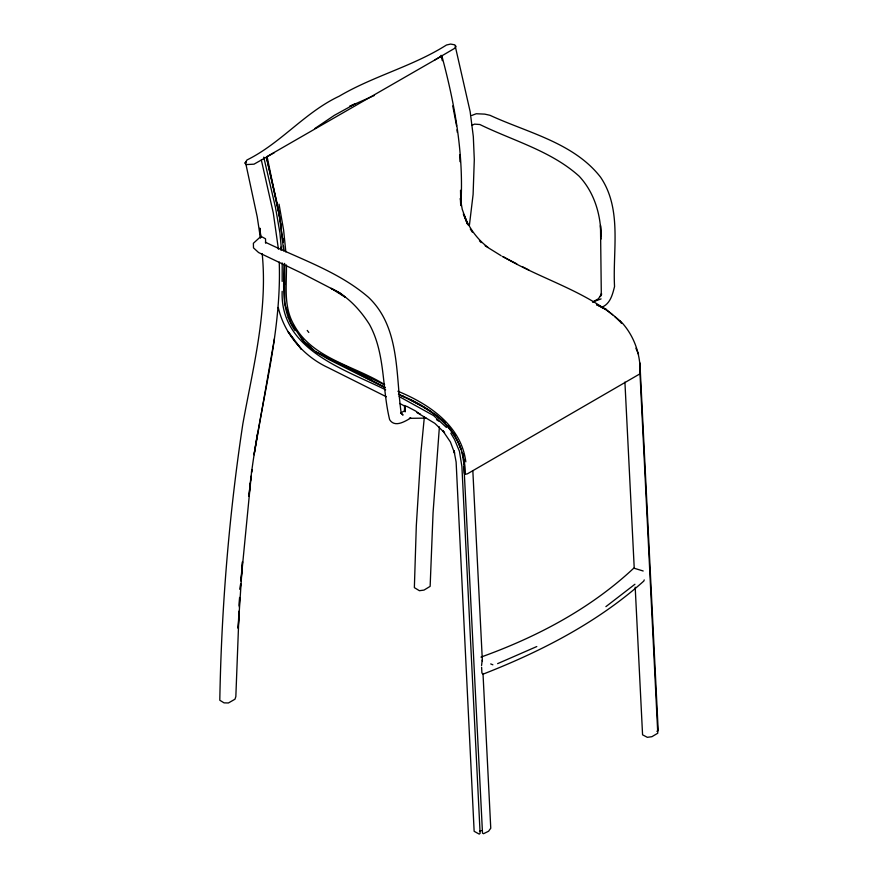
<?xml version="1.0" encoding="UTF-8"?>
<svg xmlns="http://www.w3.org/2000/svg" width="878" height="878" viewBox="0 0 878 878"><rect width="100%" height="100%" fill="white"/><g stroke="black" fill="none" stroke-linecap="round" stroke-linejoin="round"><path stroke-width="1.32" d="M282.167 281.421L282.2 262.961M284.527 284.944L284.593 263.4M284.296 264.223C283.364 286.733 281.344 311.13 295.074 330.633M417.017 412.671L420.408 414.471L415.601 411.014L406.843 406.404L404.615 406.053L404.44 410.871L400.577 413.077M239.112 611.022L235.842 696.572L234.964 699.217L228.423 702.971L224.044 702.861L219.796 700.249C221.454 607.697 228.993 515.287 242.866 423.756C252.974 367.772 267.867 311.13 262.193 253.753M239.266 606.939L239.628 597.435L239.222 605.458M238.915 612.175L238.157 628.286L242.515 561.711L241.044 578.854M482.22 660.047L481.561 665.546M240.133 589.412L240.583 584.133M424.359 416.896L420.825 453.531L416.315 525.637L414.361 587.634L419.41 590.707L423.997 590.093L430.143 586.361L433.063 512.73L439.395 426.884M240.188 589.292L240.715 583.848M240.978 581.126L251.152 476.469M251.547 472.397L251.81 469.675M250.373 482.933L248.957 496.257C255.674 417.719 282.068 341.322 279.226 262.006M250.658 480.266L251.075 476.26M251.503 472.265L251.788 469.598M469.379 225.47L473.099 194.477L474.296 159.642L473.319 136.584L470.158 111.66L455.221 46.051M254.17 453.674L254.598 451.029M255.037 448.373L257.43 433.809M254.104 454.804L274.43 338.754M644.232 579.908L643.793 581.071C597.26 622.678 540.76 651.619 482.955 674.194L481.901 672.965L481.616 667.291M274.408 152.629L254.005 164.175L246.005 164.603L245.039 163.045L246.992 159.961C280.85 143.29 304.82 112.34 339.171 96.229C373.446 75.991 412.792 66.366 446.463 45.019L450.612 44.065L454.749 44.833L456.044 46.468L454.617 48.356L435.071 59.814M245.039 163.045L246.422 161.804M634.937 584.254L605.897 606.643M314.961 128.44L334.364 115.336L355.667 103.593L349.773 106.271M601.814 307.212C610.265 303.92 612.559 294.448 614.545 286.535C612.548 250.395 622.348 209.227 600.541 177.158C573.795 142.774 527.799 132.776 489.99 115.303L484.777 114.129L476.238 113.745L471.749 115.468M460.851 205.309C463.979 154.66 454.947 104.636 441.864 55.94L267.077 156.525L280.422 221.168M471.837 125.378L474.515 124.127L479.849 124.511C513.18 140.776 551.197 150.939 579.206 176.258C594.274 192.414 600.782 214.397 600.98 236.16M536.787 646.548L497.617 663.647M656.887 731.286L658.204 730.694L639.908 362.888M349.905 106.249L374.401 95.45M479.476 831.389L481.385 830.577M601.079 298.904L592.551 302.065L598.401 298.783L601.66 293.911L600.376 296.588L601.287 292.429L600.497 225.47L600.991 239.09M480.979 657.095C536.721 637.077 590.312 608.849 633.806 568.132L643.179 570.996M464.111 466.822L464.352 473.308L465.34 474.263L467.447 473.813L640.117 373.743C640.808 355.36 634.564 336.9 622.348 323.093C589.006 291.639 541.924 279.786 503.204 256.683M426.071 418.126L409.389 418.334L410.761 418.049C404.758 421.506 394.826 427.86 389.645 419.706C381.941 388.296 385.453 353.538 369.44 324.399C359.98 309.473 347.282 295.831 331.083 288.335L345.065 297.115L340.488 293.241L301.022 272.806L258.582 252.535L253.49 247.859L253.38 243.283L260.986 236.347L265.518 238.783L265.661 243.206M490.714 663.933L492.865 664.811M265.332 242.185C300.265 259.153 338.776 271.62 368.573 297.39C400.017 327.231 395.627 374.094 401.202 413.231L402.892 414.932L401.202 413.231M601.507 307.344L606.281 309.528L612.603 314.785M384.443 384.784L315.926 351.913L302.658 340.335L290.98 322.709L284.812 303.766L284.45 264.333M596.524 304.71L606.281 309.528L596.601 304.578M385.661 389.821C343.913 369.001 279.939 349.609 282.156 291.309M399.172 396.549L433.6 415.59L446.43 427.443M384.619 384.619C354.482 365.665 311.986 358.652 293.823 324.651C283.276 306.455 286.777 284.955 286.426 264.958M386.342 396.768L327.977 367.564C303.525 356.183 284.329 333.914 278.26 307.465M399.72 403.463L405.691 406.602M384.97 387.637L328.559 359.365L315.926 351.913L385.233 387.428M398.458 394.398C434.006 408.04 465.252 433.139 465.34 474.263M332.147 360.408L341.926 365.347M344.374 366.576L371.262 380.152M401.839 395.583L404.275 396.823M410.388 399.907L421.253 405.603M502.227 256.398L516.747 263.806M522.794 266.901L528.841 269.985M398.601 394.277C423.525 406.426 451.863 420.134 460.643 448.823M397.899 391.248C428.892 403.913 461.345 425.819 465.812 461.861M419.827 414.273L434.797 423.317L444.553 432.722L442.731 430.637L450.403 441.941L454.617 453.235L453.981 450.644L456.121 462.026L474.142 831.312L479.223 834.1L480.112 833.343L461.905 466.558L459.435 451.27L454.541 439.505L450.809 433.161M423.558 406.986L431.636 411.837M433.941 413.22L445.212 422.537M485.172 245.829L501.086 255.696M303.656 340.17L301.176 337.393L303.689 341.652L310.79 347.008M436.498 419.629L438.715 421.133M441.864 55.94L441.063 55.336L442.303 60.659M614.71 316.53L621.547 323.071M487.916 247.311C477.105 239.145 468.94 227.775 464.144 215.154L467.787 224.757L462.223 209.282L460.357 198.384L460.741 205.584M303.689 341.652L312.897 349.883M479.432 240.802L481.166 242.613M288.214 317.364L290.464 319.855M307.234 330.435L308.804 332.466M294.514 340.28L288.236 331.884L301.45 349.323L296.084 342.376M447.747 425.501L451.61 430.714M453.158 432.799L455.473 435.927M470.301 229.059L472.353 232.165M619.978 320.909L621.415 323.093M635.902 348.226L638.536 354.262M458.173 442.161L461.411 449.657M463.321 213.98L467.261 223.561M277.997 207.065L266.407 157.25L280.071 218.6L283.649 250.823M263.74 157.129L275.505 207.559L279.906 232.813L281.476 249.824M452.752 105.898L456.571 125.806M462.026 452.324L464.012 464.221M261.326 159.972L273.288 212.937L278.425 249.209M279.039 204.146L283.605 229.992L285.844 251.898M279.544 216.043L278.227 208.349L282.968 242.317L282.672 238.234M280.861 223.725L281.311 226.294M260.426 238.103L257.221 216.877L245.577 162.639M405.098 411.562L404.484 405.471M457.021 129.768L457.317 132.402M260.865 237.181L259.877 228.159L260.733 237.587M404.615 406.053L405.153 411.771M282.793 238.07L283.155 242.054M283.517 246.049L283.89 250.032M463.343 453.948L463.474 456.692M463.617 459.424L482.505 833.167L483.526 833.705L488.563 831.246L490.758 828.239L482.999 673.47M639.634 366.214L657.776 733.218L651.915 736.686L647.338 737.322L642.575 734.831L635.189 587.173M624.916 382.106L634.223 568.033M472.836 470.751L482.384 661.134M459.831 154.846L459.962 161.662M460.522 190.274L460.807 205.265M280.806 249.703L280.773 247.168L280.773 249.824"/></g></svg>
